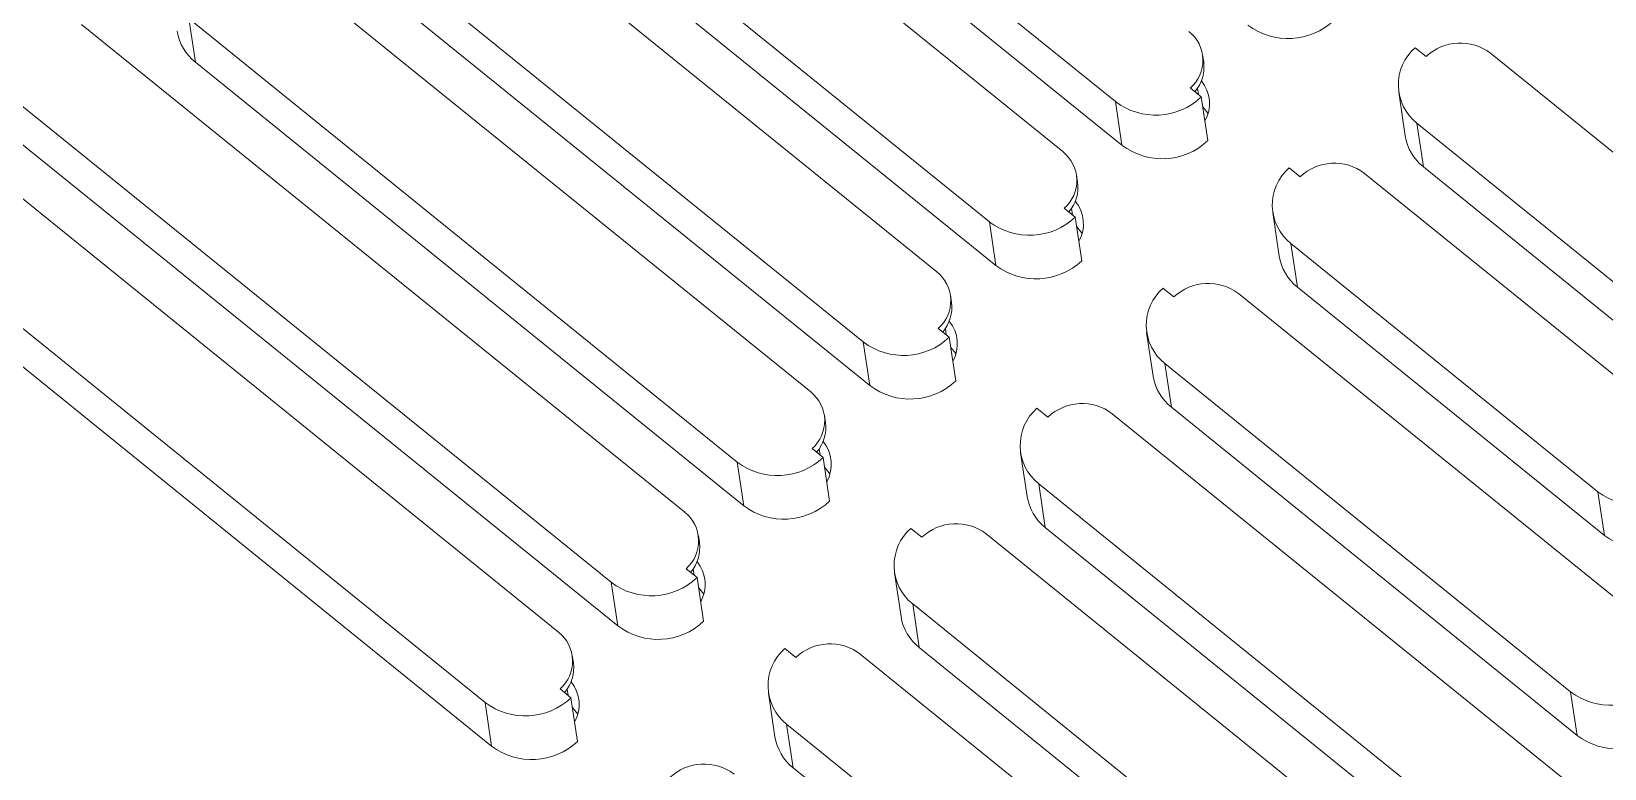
# Model space of a CAD drawing. Header units: inches. Extents: x 1474 to 2938, y 573 to 1061.
# Drawn here: x 2045.98 to 2082.14, y 723.11 to 740.05 of the extents above; entities that cross this region are included whole.
import ezdxf

# ---------------------------------------------------------------- set-up
doc = ezdxf.new("R2010")
doc.units = ezdxf.units.IN

msp = doc.modelspace()

# ---------------------------------------------------------------- linework, layer by layer
at = {"color": 7, "linetype": 'Continuous', "lineweight": 15}
for p, q in [((2060.36, 744.834), (2069.688, 737.29)), ((2070.895, 738.441), (2063.836, 744.15)), ((2055.697, 743.499), (2066.79, 734.528)), ((2067.998, 735.679), (2058.669, 743.222)), ((2071.046, 737.439), (2063.987, 743.147)), ((2068.148, 734.676), (2058.82, 742.22)), ((2051.287, 741.959), (2063.893, 731.765)), ((2065.1, 732.916), (2054.007, 741.887)), ((2065.25, 731.913), (2054.157, 740.884)), ((2047.129, 740.216), (2060.995, 729.003)), ((2062.202, 730.154), (2049.597, 740.348)), ((2049.597, 740.348), (2049.747, 739.345)), ((2072.925, 739.351), (2072.9, 739.518)), ((2078.036, 739.474), (2077.784, 739.678)), ((2084.055, 735.883), (2079.517, 739.553)), ((2062.353, 729.151), (2049.747, 739.345)), ((2072.618, 738.751), (2072.87, 738.547)), ((2059.304, 727.391), (2045.438, 738.605)), ((2070.895, 738.441), (2071.046, 737.439)), ((2072.87, 738.547), (2073.02, 737.544)), ((2077.408, 738.655), (2077.559, 737.652)), ((2043.222, 738.269), (2058.097, 726.24)), ((2072.903, 738.322), (2073.027, 738.17)), ((2077.827, 737.942), (2082.365, 734.272)), ((2077.827, 737.942), (2077.977, 736.939)), ((2059.455, 726.388), (2045.589, 737.602)), ((2077.977, 736.939), (2082.515, 733.269)), ((2056.407, 724.629), (2041.532, 736.658)), ((2070.027, 736.588), (2070.002, 736.755)), ((2075.139, 736.712), (2074.887, 736.916)), ((2083.679, 731.082), (2076.619, 736.791)), ((2069.72, 735.988), (2069.972, 735.784)), ((2074.511, 735.892), (2074.661, 734.89)), ((2056.557, 723.626), (2041.683, 735.655)), ((2067.998, 735.679), (2068.148, 734.676)), ((2069.972, 735.784), (2070.122, 734.781)), ((2070.006, 735.559), (2070.13, 735.407)), ((2074.929, 735.179), (2081.988, 729.471)), ((2074.929, 735.179), (2075.08, 734.176)), ((2072.241, 733.949), (2071.989, 734.153)), ((2075.08, 734.176), (2082.139, 728.468)), ((2067.129, 733.826), (2067.104, 733.993)), ((2083.05, 726.485), (2073.722, 734.028)), ((2066.822, 733.225), (2067.074, 733.022)), ((2067.074, 733.022), (2067.225, 732.019)), ((2071.613, 733.13), (2071.763, 732.127)), ((2065.1, 732.916), (2065.25, 731.913)), ((2067.108, 732.797), (2067.232, 732.645)), ((2072.031, 732.417), (2081.36, 724.873)), ((2072.031, 732.417), (2072.182, 731.414)), ((2064.232, 731.063), (2064.206, 731.23)), ((2069.343, 731.187), (2069.091, 731.391)), ((2081.917, 722.295), (2070.824, 731.266)), ((2072.182, 731.414), (2081.51, 723.87)), ((2063.924, 730.463), (2064.177, 730.259)), ((2062.202, 730.154), (2062.353, 729.151)), ((2064.177, 730.259), (2064.327, 729.256)), ((2068.715, 730.367), (2068.865, 729.365)), ((2064.21, 730.034), (2064.334, 729.882)), ((2069.134, 729.654), (2080.227, 720.683)), ((2069.134, 729.654), (2069.284, 728.651)), ((2081.988, 729.471), (2082.139, 728.468)), ((2066.446, 728.424), (2066.193, 728.628)), ((2069.284, 728.651), (2080.377, 719.68)), ((2061.334, 728.301), (2061.309, 728.468)), ((2080.532, 718.309), (2067.926, 728.503)), ((2061.027, 727.7), (2061.279, 727.497)), ((2065.817, 727.605), (2065.968, 726.602)), ((2059.304, 727.391), (2059.455, 726.388)), ((2061.279, 727.497), (2061.429, 726.494)), ((2061.313, 727.272), (2061.437, 727.12)), ((2066.236, 726.892), (2078.842, 716.697)), ((2066.236, 726.892), (2066.386, 725.889)), ((2063.548, 725.662), (2063.296, 725.865)), ((2078.895, 714.527), (2065.029, 725.741)), ((2066.386, 725.889), (2078.992, 715.695)), ((2058.436, 725.538), (2058.411, 725.705)), ((2058.129, 724.938), (2058.381, 724.734)), ((2058.381, 724.734), (2058.531, 723.731)), ((2062.92, 724.842), (2063.07, 723.839)), ((2081.36, 724.873), (2081.51, 723.87)), ((2056.407, 724.629), (2056.557, 723.626)), ((2058.415, 724.509), (2058.539, 724.357)), ((2063.338, 724.129), (2077.204, 712.916)), ((2063.338, 724.129), (2063.489, 723.126)), ((2063.489, 723.126), (2077.355, 711.913))]:
    msp.add_line(p, q, dxfattribs=at)
at = {"color": 8, "linetype": 'Continuous', "lineweight": 15}
for p, q in [((2072.781, 738.747), (2072.804, 738.6)), ((2069.884, 735.985), (2069.906, 735.838)), ((2066.986, 733.222), (2067.008, 733.075)), ((2064.088, 730.46), (2064.11, 730.313)), ((2061.191, 727.697), (2061.213, 727.55)), ((2058.293, 724.935), (2058.315, 724.787))]:
    msp.add_line(p, q, dxfattribs=at)
at = {"color": 7, "linetype": 'Continuous', "lineweight": 15}
for centre, radius, start, end in [((2074.868, 741.422), 1.532, 232.8527, 313.254), ((2050.446, 740.235), 1.131, 188.9708, 231.8499), ((2072.058, 739.388), 0.848, 311.2428, 51.564), ((2078.53, 738.828), 1.131, 131.2428, 231.564), ((2078.824, 738.638), 1.149, 52.8527, 133.254), ((2072.061, 739.236), 0.871, 319.2286, 7.5933), ((2072.229, 738.391), 0.829, 330.9041, 39.2258), ((2071.82, 739.662), 1.532, 232.8527, 313.254), ((2078.676, 737.829), 1.131, 188.9708, 231.8499), ((2069.161, 736.626), 0.848, 311.2428, 51.564), ((2071.971, 738.659), 1.532, 232.8527, 313.254), ((2075.926, 735.875), 1.149, 52.8527, 133.254), ((2069.164, 736.473), 0.871, 319.2286, 7.5933), ((2075.632, 736.065), 1.131, 131.2428, 231.564), ((2069.332, 735.629), 0.829, 330.9041, 39.2258), ((2068.922, 736.9), 1.532, 232.8527, 313.254), ((2069.073, 735.897), 1.532, 232.8527, 313.254), ((2075.778, 735.066), 1.131, 188.9708, 231.8499), ((2066.263, 733.863), 0.848, 311.2428, 51.564), ((2072.735, 733.303), 1.131, 131.2428, 231.564), ((2073.028, 733.113), 1.149, 52.8527, 133.254), ((2066.266, 733.711), 0.871, 319.2286, 7.5933), ((2066.434, 732.866), 0.829, 330.9041, 39.2258), ((2066.025, 734.137), 1.532, 232.8527, 313.254), ((2066.175, 733.134), 1.532, 232.8527, 313.254), ((2072.881, 732.303), 1.131, 188.9708, 231.8499), ((2063.365, 731.101), 0.848, 311.2428, 51.564), ((2069.837, 730.54), 1.131, 131.2428, 231.564), ((2070.13, 730.35), 1.149, 52.8527, 133.254), ((2063.368, 730.948), 0.871, 319.2286, 7.5933), ((2063.536, 730.104), 0.829, 330.9041, 39.2258), ((2063.127, 731.375), 1.532, 232.8527, 313.254), ((2069.983, 729.541), 1.131, 188.9708, 231.8499), ((2082.913, 730.691), 1.532, 232.8527, 313.254), ((2060.467, 728.338), 0.848, 311.2428, 51.564), ((2063.277, 730.372), 1.532, 232.8527, 313.254), ((2066.939, 727.778), 1.131, 131.2428, 231.564), ((2067.233, 727.587), 1.149, 52.8527, 133.254), ((2060.47, 728.186), 0.871, 319.2286, 7.5933), ((2083.064, 729.688), 1.532, 232.8527, 313.254), ((2060.638, 727.341), 0.829, 330.9041, 39.2258), ((2060.229, 728.612), 1.532, 232.8527, 313.254), ((2060.38, 727.609), 1.532, 232.8527, 313.254), ((2067.085, 726.778), 1.131, 188.9708, 231.8499), ((2057.57, 725.576), 0.848, 311.2428, 51.564), ((2064.041, 725.015), 1.131, 131.2428, 231.564), ((2064.335, 724.825), 1.149, 52.8527, 133.254), ((2057.573, 725.423), 0.871, 319.2286, 7.5933), ((2057.741, 724.579), 0.829, 330.9041, 39.2258), ((2057.332, 725.849), 1.532, 232.8527, 313.254), ((2082.284, 726.094), 1.532, 232.8527, 313.254), ((2082.435, 725.091), 1.532, 232.8527, 313.254), ((2057.482, 724.847), 1.532, 232.8527, 313.254), ((2064.187, 724.016), 1.131, 188.9708, 231.8499), ((2061.437, 722.062), 1.149, 52.8527, 133.254)]:
    msp.add_arc(centre, radius, start, end, dxfattribs=at)
for points, knots in [([(2025.182, 725.783), (2024.871, 726.14), (2024.574, 726.509), (2024.012, 727.269), (2023.745, 727.663), (2023.001, 728.864), (2022.581, 729.692), (2021.886, 731.398), (2021.611, 732.277), (2021.312, 733.635), (2021.233, 734.092), (2021.113, 735.005), (2021.073, 735.462), (2021.012, 736.835), (2021.048, 737.755), (2021.222, 739.139), (2021.3, 739.603), (2021.495, 740.52), (2021.611, 740.974), (2022.016, 742.321), (2022.36, 743.199), (2022.987, 744.486), (2023.214, 744.911), (2023.708, 745.749), (2023.972, 746.16), (2024.809, 747.361), (2025.429, 748.12), (2026.452, 749.198), (2026.808, 749.548), (2027.551, 750.226), (2027.94, 750.557), (2029.138, 751.502), (2029.978, 752.073), (2031.296, 752.844), (2031.746, 753.085), (2032.647, 753.568), (2033.099, 753.806), (2035.37, 754.985), (2037.218, 755.883), (2040.975, 757.587), (2042.876, 758.39), (2046.723, 759.898), (2048.669, 760.603), (2052.607, 761.914), (2054.597, 762.521), (2058.606, 763.629), (2060.627, 764.132), (2064.697, 765.033), (2066.74, 765.432), (2070.843, 766.122), (2072.903, 766.414), (2075.489, 766.714), (2076.006, 766.774), (2077.047, 766.853), (2077.572, 766.875), (2079.131, 766.891), (2080.159, 766.833), (2082.19, 766.585), (2083.194, 766.395), (2085.176, 765.876), (2086.131, 765.553), (2087.967, 764.789), (2088.849, 764.347), (2090.117, 763.591), (2090.532, 763.322), (2091.33, 762.762), (2091.715, 762.47), (2092.827, 761.558), (2093.512, 760.902), (2094.454, 759.848), (2094.754, 759.485), (2095.324, 758.734), (2095.592, 758.349), (2096.342, 757.176), (2096.771, 756.365), (2097.308, 755.105), (2097.47, 754.677), (2097.757, 753.809), (2097.884, 753.365), (2098.203, 752.029), (2098.338, 751.131), (2098.426, 749.774), (2098.437, 749.32), (2098.423, 748.635), (2098.413, 748.407), (2098.39, 747.949), (2098.377, 747.72), (2098.257, 745.66), (2098.089, 743.835), (2097.407, 738.391), (2096.716, 734.798), (2094.869, 727.683), (2093.713, 724.161), (2091.969, 719.804), (2091.605, 718.934), (2090.848, 717.204), (2090.456, 716.344), (2089.24, 713.782), (2088.374, 712.095), (2087.224, 710.014), (2086.99, 709.599), (2086.517, 708.772), (2086.28, 708.358), (2085.767, 707.547), (2085.494, 707.148), (2084.911, 706.365), (2084.601, 705.979), (2083.622, 704.85), (2082.914, 704.148), (2081.394, 702.84), (2080.582, 702.235), (2079.283, 701.402), (2078.835, 701.136), (2077.928, 700.639), (2077.467, 700.406), (2076.06, 699.755), (2075.092, 699.383), (2073.592, 698.918), (2073.083, 698.778), (2072.055, 698.532), (2071.54, 698.427), (2069.989, 698.164), (2068.95, 698.057), (2067.384, 697.999), (2066.861, 697.997), (2065.811, 698.027), (2065.284, 698.06), (2063.727, 698.21), (2062.709, 698.378), (2061.214, 698.73), (2060.721, 698.864), (2059.745, 699.166), (2059.261, 699.335), (2057.834, 699.888), (2056.931, 700.317), (2056.074, 700.8)], [0, 0, 0, 0, 0.007812, 0.007812, 0.015625, 0.015625, 0.03125, 0.03125, 0.046875, 0.046875, 0.054688, 0.054688, 0.0625, 0.0625, 0.078125, 0.078125, 0.085937, 0.085937, 0.09375, 0.09375, 0.109375, 0.109375, 0.117187, 0.117187, 0.125, 0.125, 0.140625, 0.140625, 0.148437, 0.148437, 0.15625, 0.15625, 0.171875, 0.171875, 0.179687, 0.179687, 0.1875, 0.1875, 0.21875, 0.21875, 0.25, 0.25, 0.28125, 0.28125, 0.3125, 0.3125, 0.34375, 0.34375, 0.375, 0.375, 0.40625, 0.40625, 0.414062, 0.414062, 0.421875, 0.421875, 0.4375, 0.4375, 0.453125, 0.453125, 0.46875, 0.46875, 0.484375, 0.484375, 0.492187, 0.492187, 0.5, 0.5, 0.515625, 0.515625, 0.523437, 0.523437, 0.53125, 0.53125, 0.546875, 0.546875, 0.554687, 0.554687, 0.5625, 0.5625, 0.578125, 0.578125, 0.585937, 0.585937, 0.589844, 0.589844, 0.59375, 0.59375, 0.625, 0.625, 0.6875, 0.6875, 0.75, 0.75, 0.765625, 0.765625, 0.78125, 0.78125, 0.8125, 0.8125, 0.820312, 0.820312, 0.828125, 0.828125, 0.835937, 0.835937, 0.84375, 0.84375, 0.859375, 0.859375, 0.875, 0.875, 0.882812, 0.882812, 0.890625, 0.890625, 0.90625, 0.90625, 0.914062, 0.914062, 0.921875, 0.921875, 0.9375, 0.9375, 0.945312, 0.945312, 0.953125, 0.953125, 0.96875, 0.96875, 0.976562, 0.976562, 0.984375, 0.984375, 1, 1, 1, 1]), ([(2021.299, 733.818), (2021.24, 734.295), (2021.106, 735.378), (2021.144, 737.093), (2021.371, 738.936), (2021.812, 740.757), (2022.453, 742.535), (2023.291, 744.257), (2024.318, 745.903), (2025.523, 747.455), (2026.892, 748.9), (2028.413, 750.222), (2030.065, 751.41), (2031.84, 752.426), (2034.256, 753.695), (2037.318, 755.222), (2041.071, 756.923), (2045.144, 758.602), (2049.549, 760.224), (2054.292, 761.749), (2059.106, 763.08), (2063.974, 764.211), (2068.067, 764.986), (2071.357, 765.507), (2073.832, 765.838), (2076.314, 766.155), (2078.81, 766.256), (2081.147, 766.092), (2083.304, 765.732), (2085.272, 765.217), (2087.163, 764.53), (2088.96, 763.681), (2090.647, 762.675), (2092.207, 761.522), (2093.621, 760.236), (2094.88, 758.828), (2095.969, 757.309), (2096.88, 755.7), (2097.594, 754.011), (2098.09, 752.425), (2098.254, 751.39), (2098.323, 750.956)], [0, 0, 0, 0, 0.015936, 0.036194, 0.056598, 0.076989, 0.097246, 0.11757, 0.138024, 0.158308, 0.178584, 0.199027, 0.219314, 0.239456, 0.259597, 0.299926, 0.340325, 0.380677, 0.429088, 0.477565, 0.526038, 0.574522, 0.622933, 0.647124, 0.671322, 0.695543, 0.71982, 0.743885, 0.76397, 0.784209, 0.804298, 0.824344, 0.844543, 0.864704, 0.884743, 0.904857, 0.92509, 0.945156, 0.965216, 0.985445, 1, 1, 1, 1])]:
    msp.add_open_spline(points, degree=3, knots=knots, dxfattribs=at)

doc.saveas('drawing.dxf')
